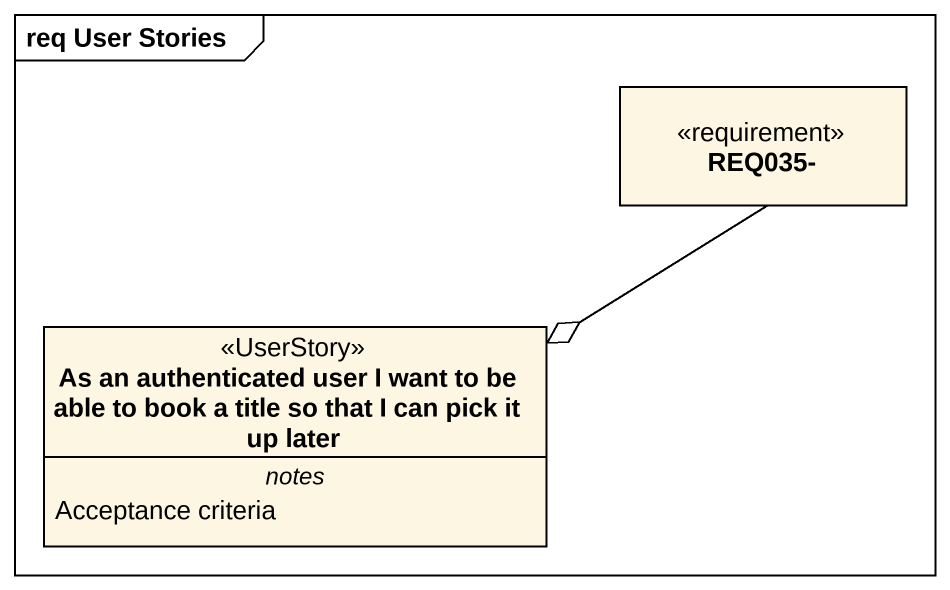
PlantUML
@startuml
mainframe req User Stories
hide circle
hide empty members
class "REQ035-" as REQ035 <<requirement>>
class "As an authenticated user I want to be able to book a title so that I can pick it up later" as As_an_authenticated_user_I <<UserStory>> {
  -- notes --
  Acceptance criteria
}
REQ035 --o As_an_authenticated_user_I
@enduml
